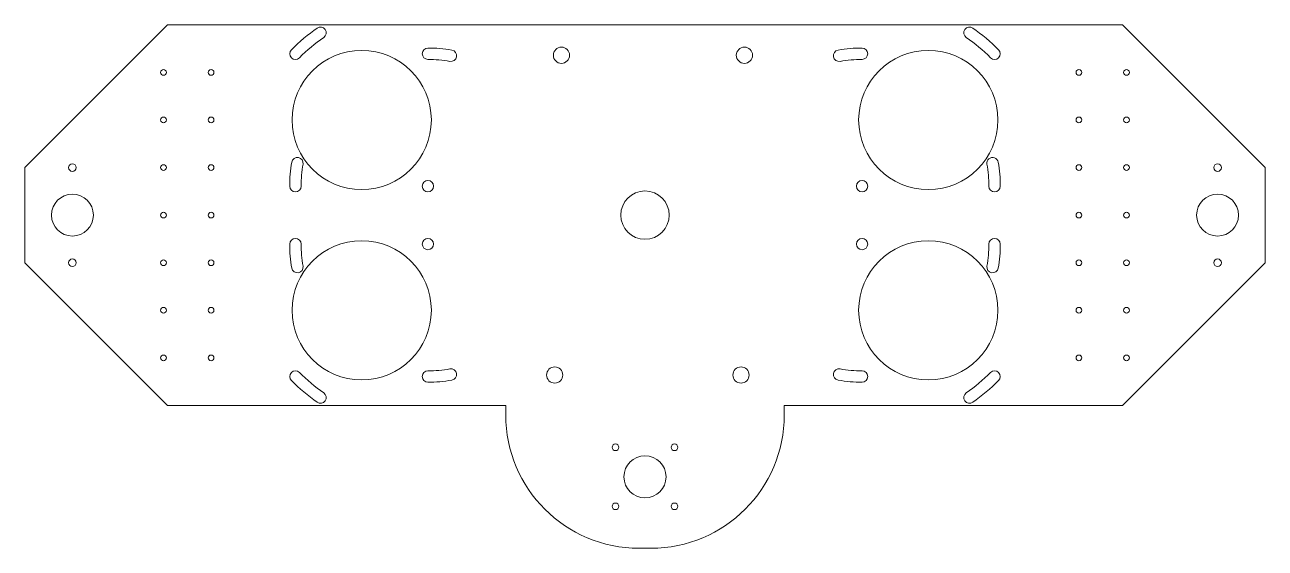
# Model space of a CAD drawing. Header units: millimetres. Extents: x -251 to 401, y -275 to 0.
import ezdxf

# ---------------------------------------------------------------- set-up
doc = ezdxf.new("R2010")
doc.units = ezdxf.units.MM

msp = doc.modelspace()

# ---------------------------------------------------------------- linework, layer by layer
at = {"color": 7, "linetype": 'Continuous', "lineweight": 15}
for p, q in [((-175.68, 0), (-250.68, -75)), ((-175.68, 0), (325.68, 0)), ((400.68, -75), (325.68, 0)), ((-250.68, -125), (-250.68, -75)), ((400.68, -125), (400.68, -75)), ((-250.68, -125), (-175.68, -200)), ((325.68, -200), (400.68, -125)), ((-175.68, -200), (1.9, -200)), ((1.9, -200), (1.9, -205)), ((148.1, -200), (325.68, -200)), ((148.1, -205), (148.1, -200)), ((71.9, -275), (78.1, -275))]:
    msp.add_line(p, q, dxfattribs=at)
for centre, radius in [((31.12, -16), 4.25), ((127.2, -16), 4.25), ((-73.78, -50), 36.58), ((223.78, -50), 36.58), ((-177.85, -25), 1.5), ((-152.85, -25), 1.5), ((302.85, -25), 1.5), ((327.85, -25), 1.5), ((-177.85, -50), 1.5), ((-152.85, -50), 1.5), ((302.85, -50), 1.5), ((327.85, -50), 1.5), ((-225.68, -75), 2), ((-177.85, -75), 1.5), ((-152.85, -75), 1.5), ((302.85, -75), 1.5), ((327.85, -75), 1.5), ((375.68, -75), 2), ((-38.98, -84.8), 3), ((188.98, -84.8), 3), ((-225.68, -100), 11), ((75, -100), 12.7), ((375.68, -100), 11), ((-177.85, -100), 1.5), ((-152.85, -100), 1.5), ((302.85, -100), 1.5), ((327.85, -100), 1.5), ((-73.78, -150), 36.58), ((-38.98, -115.2), 3), ((188.98, -115.2), 3), ((223.78, -150), 36.58), ((-225.68, -125), 2), ((-177.85, -125), 1.5), ((-152.85, -125), 1.5), ((302.85, -125), 1.5), ((327.85, -125), 1.5), ((375.68, -125), 2), ((-177.85, -150), 1.5), ((-152.85, -150), 1.5), ((302.85, -150), 1.5), ((327.85, -150), 1.5), ((-177.85, -175), 1.5), ((-152.85, -175), 1.5), ((302.85, -175), 1.5), ((327.85, -175), 1.5), ((27.59, -184), 4.25), ((125.43, -184), 4.25), ((59.5, -222), 1.75), ((90.5, -222), 1.75), ((75, -237.5), 11.05), ((59.5, -253), 1.75), ((90.5, -253), 1.75)]:
    msp.add_circle(centre, radius, dxfattribs=at)
for centre, radius, start, end in [((-38.98, -84.8), 101.43, 125, 135), ((-95.44, -4.17), 3, 305, 125), ((245.44, -4.17), 3, 55, 235), ((188.98, -84.8), 101.43, 45, 55), ((-38.98, -84.8), 95.43, 125, 135), ((-38.98, -15.2), 3, 90, 270), ((-38.98, -84.8), 72.6, 80, 90), ((188.98, -84.8), 72.6, 90, 100), ((188.98, -15.2), 3, 270, 90), ((188.98, -84.8), 95.43, 45, 55), ((-108.58, -15.2), 3, 135, 315), ((-38.98, -84.8), 66.6, 80, 90), ((-26.89, -16.26), 3, 260, 80), ((176.89, -16.26), 3, 100, 280), ((188.98, -84.8), 66.6, 90, 100), ((258.58, -15.2), 3, 225, 45), ((-107.52, -72.71), 3, 350, 170), ((257.52, -72.71), 3, 10, 190), ((-38.98, -84.8), 72.6, 170, 180), ((-38.98, -84.8), 66.6, 170, 180), ((188.98, -84.8), 66.6, 0, 10), ((188.98, -84.8), 72.6, 0, 10), ((-108.58, -84.8), 3, 180, 0), ((258.58, -84.8), 3, 180, 0), ((-108.58, -115.2), 3, 0, 180), ((-38.98, -115.2), 72.6, 180, 190), ((-38.98, -115.2), 66.6, 180, 190), ((188.98, -115.2), 66.6, 350, 360), ((258.58, -115.2), 3, 360, 180), ((188.98, -115.2), 72.6, 350, 360), ((-107.52, -127.29), 3, 190, 10), ((257.52, -127.29), 3, 170, 350), ((-108.58, -184.8), 3, 45, 225), ((-38.98, -184.8), 3, 90, 270), ((-38.98, -115.2), 66.6, 270, 280), ((-26.89, -183.74), 3, 280, 100), ((176.89, -183.74), 3, 80, 260), ((188.98, -115.2), 66.6, 260, 270), ((188.98, -184.8), 3, 270, 90), ((258.58, -184.8), 3, 315, 135), ((-38.98, -115.2), 101.43, 225, 235), ((-38.98, -115.2), 95.43, 225, 235), ((-38.98, -115.2), 72.6, 270, 280), ((188.98, -115.2), 72.6, 260, 270), ((188.98, -115.2), 95.43, 305, 315), ((188.98, -115.2), 101.43, 305, 315), ((-95.44, -195.83), 3, 235, 55), ((245.44, -195.83), 3, 125, 305), ((71.9, -205), 70, 180, 270), ((78.1, -205), 70, 270, 0)]:
    msp.add_arc(centre, radius, start, end, dxfattribs=at)

doc.saveas('drawing.dxf')
